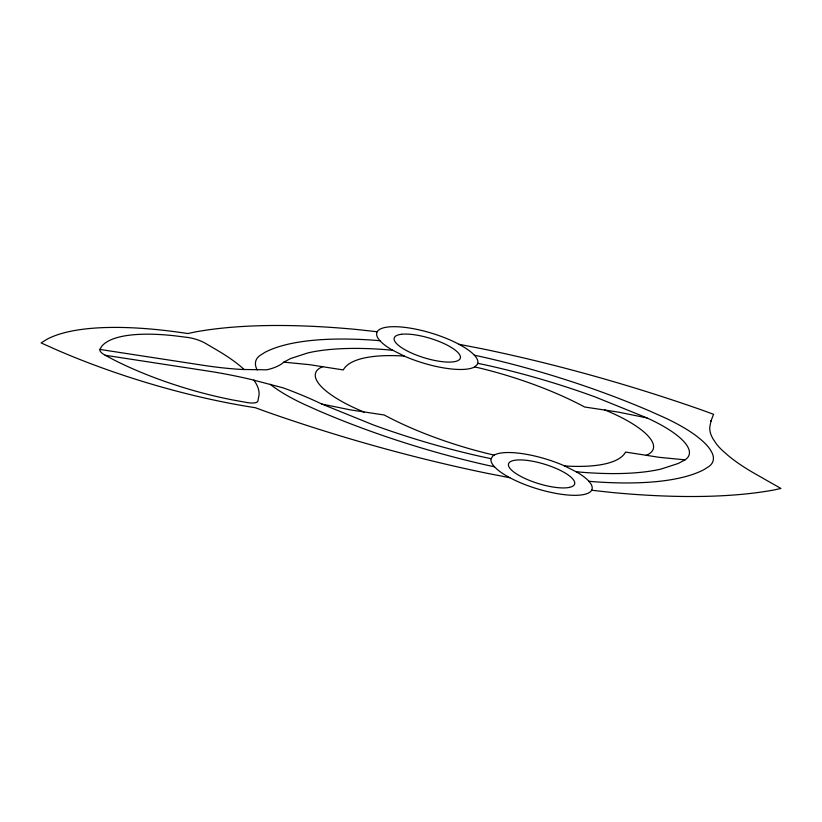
<?xml version="1.0" encoding="UTF-8"?>
<svg xmlns="http://www.w3.org/2000/svg" width="822" height="822" viewBox="0 0 822 822"><rect width="100%" height="100%" fill="white"/><g stroke="black" fill="none" stroke-linecap="round" stroke-linejoin="round"><path stroke-width="1.23" d="M710.948 421.1L710.229 424.882A145.186 42.693 17 0 0 713.085 438.969L715.037 441.887A105.175 30.928 17 0 0 724.603 452.419L728.179 455.583A145.186 42.693 17 0 0 754.154 473.225L780.9 488.443L774.54 489.871A517.254 152.091 17 0 1 612.369 492.532L591.624 490.251A52.742 15.505 17 0 1 509.815 477.705L487.117 473.297A517.254 152.091 17 0 1 266.749 411.884L255.303 407.712A258.622 76.045 17 0 1 57.437 350.213L41.1 342.918L47.316 339.075A258.622 76.045 17 0 1 187.95 333.557L194.311 332.129A517.254 152.091 17 0 1 356.481 329.468L377.226 331.749A52.742 15.505 17 0 1 459.025 344.295L481.723 348.703A517.254 152.091 17 0 1 702.101 410.116L713.547 414.288L710.948 421.1L711.164 420.535M253.813 380.113L255.765 383.031A145.186 42.693 17 0 1 258.622 397.118L257.903 400.9A16.902 4.973 17 0 1 244.761 402.112L232.811 399.975A147.6 43.402 17 0 1 113.837 359.861L105.165 355.258A16.943 4.983 17 0 1 99.863 349.432L101.64 346.432A147.6 43.402 17 0 1 174.5 335.777L185.813 337.215A16.902 4.973 17 0 1 205.788 343.524L214.696 348.775A145.186 42.693 17 0 1 240.671 366.417L244.237 369.581M591.624 490.251A52.67 15.484 17 0 0 590.453 483.233L588.799 481.168A52.742 15.505 17 0 0 577.28 472.362L564.437 465.838A52.742 15.505 17 0 0 494.248 455.059L492.625 456.22L491.001 459.108A52.742 15.505 17 0 0 494.351 466.67L496.519 468.807A52.67 15.484 17 0 0 509.784 477.685L509.815 477.705M99.863 349.432L202.726 365.225A196.766 57.859 17 0 0 242.151 369.479L266.76 369.808A147.868 43.474 17 0 0 283.806 362.153L290.587 358.536L307.901 352.905A258.622 76.045 17 0 1 385.806 349.638L392.69 350.275M477.695 363.324L485.463 364.937A258.622 76.045 17 0 1 595.529 397.077L646.965 417.925A85.385 25.112 17 0 1 685.045 459.847L678.263 463.464L660.939 469.095A258.622 76.045 17 0 1 583.045 472.362L576.16 471.725M283.806 362.153L309.473 364.66L343.277 369.931A147.6 43.402 17 0 1 400.232 355.834L404.29 356.101M685.045 459.847L659.367 457.34L625.573 452.069A147.6 43.402 17 0 1 568.608 466.166L564.56 465.899M379.98 340.74L374.76 340.267A295.201 86.803 17 0 0 265.064 352.268L259.68 355.679A102.853 30.239 17 0 0 256.515 368.585L257.265 369.951M588.871 481.26L594.09 481.733A295.201 86.803 17 0 0 703.786 469.732L709.17 466.321A102.853 30.239 17 0 0 712.335 453.415L711.585 452.049A97.674 28.719 17 0 0 698.577 437.725L696.686 436.194A102.853 30.239 17 0 0 665.255 417.966L650.921 411.534A295.201 86.803 17 0 0 480.305 356.471L474.407 355.238M105.165 355.258L208.017 371.061A196.766 57.859 17 0 1 251.255 379.497L283.138 387.85A147.868 43.474 17 0 1 321.885 404.075L373.322 424.923A258.622 76.045 17 0 0 483.387 457.063L491.155 458.676M494.443 466.762L488.535 465.529A295.201 86.803 17 0 1 317.919 410.466L303.595 404.034A102.853 30.239 17 0 1 272.164 385.806L270.274 384.275M474.643 366.91L479.442 367.999A147.6 43.402 17 0 1 584.637 407.003L618.267 412.089L646.965 417.925M494.207 455.09L489.409 454.001A147.6 43.402 17 0 1 384.213 414.997L350.573 409.911L321.885 404.075M604.848 409.962A82.221 24.177 17 0 1 646.092 455.367M377.226 331.749A52.67 15.484 17 0 0 378.397 338.767L380.052 340.832A52.742 15.505 17 0 0 391.57 349.638L404.414 356.162A52.742 15.505 17 0 0 474.602 366.941L477.315 364.423L477.849 362.892A52.742 15.505 17 0 0 474.5 355.33L472.331 353.193A52.67 15.484 17 0 0 458.943 344.295M364.002 412.038A82.221 24.177 17 0 1 322.758 366.633M401.424 334.287L399.4 334.616A34.555 10.162 17 0 0 422.179 357.128L425.632 358.197A34.555 10.162 17 0 0 450.795 362.06L453.117 361.875A34.555 10.162 17 0 0 435.763 340.205L432.372 339.034A34.555 10.162 17 0 0 401.424 334.287M569.451 487.384L567.416 487.713A34.555 10.162 17 0 1 536.478 482.966L533.077 481.795A34.555 10.162 17 0 1 515.733 460.125L518.045 459.94A34.555 10.162 17 0 1 543.219 463.803L546.671 464.872A34.555 10.162 17 0 1 569.451 487.384"/></g></svg>
